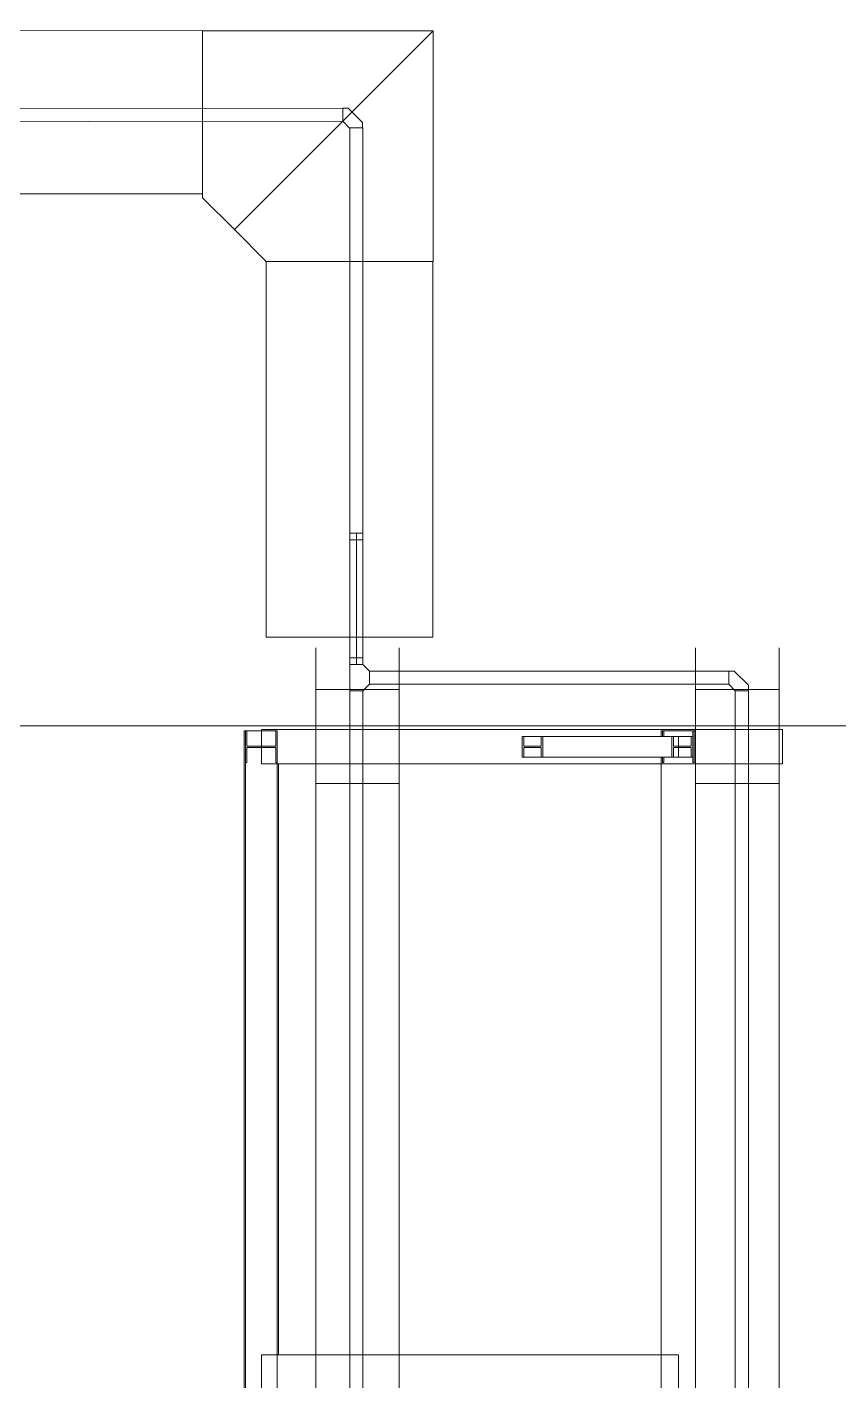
# Model space of a CAD drawing. Header units: inches. Extents: x -1128 to 651, y 96 to 845.
# Drawn here: x -1036.03 to -1032.51, y 730.71 to 736.57 of the extents above; entities that cross this region are included whole.
import ezdxf

# ---------------------------------------------------------------- set-up
doc = ezdxf.new("R2010")
doc.units = ezdxf.units.IN
doc.header["$MEASUREMENT"] = 0
for name, color, linetype in [('Cable Tray', 7, 'Continuous'), ('Cable Trench', 2, 'Continuous'), ('CABLEROUTEALL-EMBED 1_DWG$0$DwgTemplate', 7, 'Continuous'), ('EQUIPMENT LAYOUT-EMBED 1_DWG$0$DwgTemplate', 7, 'Continuous'), ('Layer 1', 7, 'Continuous')]:
    doc.layers.add(name, color=color, linetype=linetype)
doc.layers.add('Cables', color=7, linetype='Continuous', lineweight=0)
doc.layers.add('Layout', color=6, linetype='Continuous', lineweight=18)

# ---------------------------------------------------------------- blocks, each defined once
blk = doc.blocks.new('A$C55974CAD')
at = {"layer": 'EQUIPMENT LAYOUT-EMBED 1_DWG$0$DwgTemplate', "color": 7, "lineweight": 0}
blk.add_line((61, 22.4), (61, 0), dxfattribs=at)
at = {"layer": 'EQUIPMENT LAYOUT-EMBED 1_DWG$0$DwgTemplate', "color": 1, "lineweight": 0}
for p, q in [((60.9761, 12.2825), (27.3, 12.2825)), ((60.9761, 12.2825), (60.9761, 12.276)), ((0.9, 12.276), (60.9761, 12.276)), ((60.8239, 12.276), (60.8239, 12.2694)), ((60.9761, 12.276), (60.8239, 12.276)), ((60.8239, 12.2694), (60.8971, 12.2694)), ((60.8971, 12.2694), (60.8971, 12.1305)), ((60.9029, 12.1305), (60.9029, 12.2694)), ((60.9029, 12.2694), (60.9761, 12.2694)), ((60.9761, 12.276), (60.9761, 12.1239)), ((60.9761, 12.2694), (60.9761, 12.276)), ((57.8174, 12.2), (57.9825, 12.2)), ((57.9825, 12.2), (57.9825, 10.2)), ((60.8174, 12.2), (60.8174, 9.7)), ((60.8174, 12.2), (60.9825, 12.2)), ((60.9825, 12.2), (60.9825, 9.7)), ((0.9, 12.1239), (60.9761, 12.1239)), ((60.8174, 12.1174), (57.9825, 12.1174)), ((60.8239, 12.1305), (60.8239, 12.1239)), ((60.8971, 12.1305), (60.8239, 12.1305)), ((60.8239, 12.1239), (60.9761, 12.1239)), ((60.9761, 12.1305), (60.9029, 12.1305)), ((60.9761, 12.1239), (60.9761, 12.1305)), ((60.95, 10.95), (60.85, 10.95)), ((60.85, 10.95), (60.85, 10.942)), ((60.85, 10.95), (60.95, 10.95)), ((60.85, 10.1305), (60.85, 10.95)), ((60.85, 10.942), (60.897, 10.942)), ((60.897, 10.942), (60.897, 10.858)), ((60.903, 10.942), (60.95, 10.942)), ((60.903, 10.858), (60.903, 10.942)), ((60.95, 10.942), (60.95, 10.95)), ((60.95, 10.1305), (60.95, 10.95)), ((60.897, 10.858), (60.85, 10.858)), ((60.85, 10.858), (60.85, 10.85)), ((60.85, 10.85), (60.95, 10.85)), ((60.95, 10.858), (60.903, 10.858)), ((60.95, 10.85), (60.95, 10.858)), ((60.85, 10.2825), (54.95, 10.2825)), ((60.8239, 10.276), (60.8239, 10.2694)), ((60.85, 10.276), (60.8239, 10.276)), ((60.8239, 10.2694), (60.85, 10.2694)), ((60.9761, 10.2825), (60.95, 10.2825)), ((60.9761, 10.276), (60.95, 10.276)), ((60.95, 10.2694), (60.9761, 10.2694)), ((60.9761, 10.2825), (60.9761, 10.1174)), ((60.9761, 10.2694), (60.9761, 10.276)), ((57.9825, 10.2), (57.8174, 10.2)), ((60.85, 10.2305), (60.85, 10.2225)), ((60.95, 10.2305), (60.85, 10.2305)), ((60.85, 10.2225), (60.897, 10.2225)), ((60.897, 10.2225), (60.897, 10.1385)), ((60.903, 10.1385), (60.903, 10.2225)), ((60.903, 10.2225), (60.95, 10.2225)), ((60.95, 10.2225), (60.95, 10.2305)), ((60.85, 10.1385), (60.85, 10.1305)), ((60.897, 10.1385), (60.85, 10.1385)), ((60.95, 10.1385), (60.903, 10.1385)), ((60.95, 10.1305), (60.95, 10.1385)), ((60.9761, 10.1174), (7.1596, 10.1174)), ((60.8239, 10.1305), (60.8239, 10.1239)), ((60.85, 10.1305), (60.8239, 10.1305)), ((60.8239, 10.1239), (60.9761, 10.1239)), ((60.85, 10.1305), (60.95, 10.1305)), ((60.95, 10.1305), (60.85, 10.1305)), ((60.9761, 10.1305), (60.95, 10.1305)), ((60.9761, 10.1239), (60.9761, 10.1305)), ((60.9825, 9.7), (60.8174, 9.7))]:
    blk.add_line(p, q, dxfattribs=at)
at = {"layer": 'EQUIPMENT LAYOUT-EMBED 1_DWG$0$DwgTemplate', "color": 9, "lineweight": 0}
blk.add_line((60.95, 10.2), (60.85, 10.2), dxfattribs=at)

msp = doc.modelspace()

# ---------------------------------------------------------------- linework, layer by layer
at = {"layer": 'Cable Tray', "color": 3, "linetype": 'Continuous', "lineweight": 5}
for p, q in [((-1034.7788, 733.8795), (-1034.7788, 733.6988)), ((-1034.7788, 733.8795), (-1034.7788, 733.6988)), ((-1034.7788, 733.8795), (-1034.7788, 733.5554)), ((-1034.7788, 733.6988), (-1034.7788, 733.8795)), ((-1034.7788, 733.8795), (-1034.7788, 733.6988)), ((-1034.7788, 733.8795), (-1034.7788, 733.6988)), ((-1034.4173, 733.6988), (-1034.4173, 733.8795)), ((-1034.4173, 733.6988), (-1034.4173, 733.8795)), ((-1034.4173, 733.8795), (-1034.4173, 733.5554)), ((-1034.4173, 733.8795), (-1034.4173, 733.6988)), ((-1034.4173, 733.6988), (-1034.4173, 733.8795)), ((-1034.4173, 733.6988), (-1034.4173, 733.8795)), ((-1033.1343, 733.8795), (-1033.1343, 733.5554)), ((-1033.1343, 733.8795), (-1033.1343, 733.6988)), ((-1032.7728, 733.6988), (-1032.7728, 733.8795)), ((-1032.7728, 733.6988), (-1032.7728, 733.8795)), ((-1032.7728, 733.8795), (-1032.7728, 733.5554)), ((-1032.7728, 733.8795), (-1032.7728, 733.6988)), ((-1032.7728, 733.6988), (-1032.7728, 733.8795)), ((-1032.7728, 733.6988), (-1032.7728, 733.8795)), ((-1034.7788, 733.6988), (-1034.4173, 733.6988)), ((-1034.7788, 733.6988), (-1034.4173, 733.6988)), ((-1034.4173, 733.6988), (-1034.7788, 733.6988)), ((-1034.7788, 733.6988), (-1034.4173, 733.6988)), ((-1034.7788, 733.6988), (-1034.4173, 733.6988)), ((-1033.1343, 733.6988), (-1032.7728, 733.6988)), ((-1033.1343, 733.6988), (-1032.7728, 733.6988)), ((-1032.7728, 733.6988), (-1033.1343, 733.6988)), ((-1033.1343, 733.6988), (-1032.7728, 733.6988)), ((-1033.1343, 733.6988), (-1032.7728, 733.6988)), ((-1034.7788, 733.292), (-1034.7788, 733.5554)), ((-1034.7788, 733.292), (-1034.7788, 733.5554)), ((-1034.4173, 733.292), (-1034.4173, 733.5554)), ((-1033.1343, 733.292), (-1033.1343, 733.5554)), ((-1032.7728, 733.292), (-1032.7728, 733.5554)), ((-1034.4173, 733.292), (-1034.4173, 733.518)), ((-1032.7728, 733.292), (-1032.7728, 733.518)), ((-1034.7788, 733.292), (-1034.4173, 733.292)), ((-1034.7788, 733.292), (-1034.4173, 733.292)), ((-1034.7788, 733.292), (-1034.7788, 721.5297)), ((-1034.7788, 733.292), (-1034.7788, 721.5297)), ((-1034.7788, 733.292), (-1034.4173, 733.292)), ((-1034.4173, 733.292), (-1034.4173, 721.5297)), ((-1034.4173, 733.292), (-1034.4173, 721.5297)), ((-1033.1343, 733.292), (-1032.7728, 733.292)), ((-1033.1343, 733.292), (-1032.7728, 733.292)), ((-1033.1343, 733.292), (-1033.1343, 721.5297)), ((-1033.1343, 733.292), (-1032.7728, 733.292)), ((-1032.7728, 733.292), (-1032.7728, 721.5297)), ((-1032.7728, 733.292), (-1032.7728, 721.5297)), ((-1033.1343, 732.1787), (-1033.1343, 731.998)), ((-1033.1343, 732.1787), (-1033.1343, 731.998)), ((-1033.1343, 731.998), (-1033.1343, 732.1787)), ((-1033.1343, 732.1787), (-1033.1343, 731.998)), ((-1033.1343, 731.5912), (-1033.1343, 731.8546)), ((-1033.1343, 731.5912), (-1033.1343, 719.8289))]:
    msp.add_line(p, q, dxfattribs=at)
at = {"layer": 'Cable Trench', "color": 2, "lineweight": 13}
for p, q in [((-1035.2687, 736.5513), (-1044.3775, 736.5679)), ((-1035.2679, 735.8451), (-1044.7778, 735.8451))]:
    msp.add_line(p, q, dxfattribs=at)
at = {"layer": 'Cable Trench', "linetype": 'Continuous', "lineweight": 13}
for p, q in [((-1034.2704, 736.5513), (-1035.2687, 736.5513)), ((-1035.131, 735.6908), (-1034.2704, 736.5513)), ((-1034.2704, 736.5513), (-1035.131, 735.6908)), ((-1034.2704, 735.553), (-1034.2704, 736.5513)), ((-1034.9932, 735.553), (-1034.9932, 733.9259)), ((-1034.2704, 735.553), (-1034.9932, 735.553)), ((-1034.9932, 735.553), (-1034.2704, 735.553)), ((-1034.9932, 735.553), (-1034.2704, 735.553)), ((-1034.9932, 733.9259), (-1034.2712, 733.9259)), ((-1034.2712, 733.9259), (-1034.9932, 733.9259)), ((-1034.271, 733.9259), (-1034.9932, 733.9259)), ((-1034.9932, 733.9259), (-1034.271, 733.9259))]:
    msp.add_line(p, q, dxfattribs=at)
at = {"layer": 'Cable Trench', "lineweight": 13}
msp.add_line((-1034.271, 733.9259), (-1034.2712, 735.553), dxfattribs=at)
at = {"layer": 'Cable Trench', "linetype": 'Continuous', "lineweight": 13}
msp.add_lwpolyline([(-1035.2687, 735.8285), (-1035.131, 735.6908), (-1035.2687, 735.8285), (-1035.2687, 736.5513), (-1034.2704, 736.5513), (-1034.2704, 735.553), (-1034.9932, 735.553), (-1035.131, 735.6908)], close=True, dxfattribs=at)
at = {"layer": 'CABLEROUTEALL-EMBED 1_DWG$0$DwgTemplate', "color": 0, "linetype": 'Continuous', "lineweight": 5}
msp.add_lwpolyline([(-1034.5743, 733.6941), (-1034.5459, 733.7225), (-1034.5743, 733.6941), (-1034.6312, 733.6941)], dxfattribs=at)
at = {"layer": 'Cables', "color": 0, "linetype": 'Continuous', "lineweight": 0}
for p, q in [((-1034.6333, 736.1315), (-1034.5765, 736.1315)), ((-1034.5743, 733.8078), (-1034.6312, 733.8078)), ((-1034.5459, 733.7225), (-1034.5459, 733.7794)), ((-1032.9625, 733.6941), (-1032.9056, 733.6941))]:
    msp.add_line(p, q, dxfattribs=at)
at = {"layer": 'Cables', "color": 0, "lineweight": 0}
for p, q in [((-1034.6312, 733.8078), (-1034.6312, 707.684)), ((-1034.6312, 733.8078), (-1034.6312, 733.6941)), ((-1034.5743, 733.6941), (-1034.5743, 681.4711)), ((-1032.9625, 733.6941), (-1032.9625, 681.4712)), ((-1032.9056, 733.6941), (-1032.9056, 681.4712))]:
    msp.add_line(p, q, dxfattribs=at)
at = {"layer": 'Cables', "color": 0, "linetype": 'Continuous', "lineweight": 0}
for points in [[(-1034.5765, 736.1315), (-1034.5765, 736.1551), (-1034.6382, 736.2168), (-1034.6618, 736.2168), (-1034.6382, 736.2168), (-1034.5765, 736.1551)], [(-1032.9056, 733.6941), (-1032.9056, 733.7176), (-1032.9674, 733.7794), (-1032.9909, 733.7794), (-1032.9674, 733.7794), (-1032.9056, 733.7176)]]:
    msp.add_lwpolyline(points, close=True, dxfattribs=at)
for points in [[(-1034.6618, 736.16), (-1034.6333, 736.1315), (-1034.6618, 736.16), (-1034.6618, 736.2168)], [(-1034.5459, 733.7794), (-1034.5743, 733.8078), (-1034.5459, 733.7794), (-1034.5459, 733.7225)], [(-1032.9909, 733.7225), (-1032.9625, 733.6941), (-1032.9909, 733.7225), (-1032.9909, 733.7794)]]:
    msp.add_lwpolyline(points, dxfattribs=at)
at = {"layer": 'Cables', "color": 0, "lineweight": 0}
for points in [[(-1044.5693, 736.1475), (-1034.6618, 736.16)], [(-1034.6312, 736.1315), (-1034.6312, 734.3473)], [(-1034.5743, 736.1315), (-1034.5743, 734.3473)], [(-1034.6028, 734.3758), (-1034.6312, 734.3758), (-1034.6312, 734.3473)], [(-1034.6028, 734.3758), (-1034.6028, 733.8362)], [(-1034.6028, 734.3758), (-1034.6028, 733.8362)], [(-1034.5743, 734.3473), (-1034.5743, 734.3758), (-1034.6028, 734.3758)], [(-1034.6312, 734.3473), (-1034.6312, 733.8078)], [(-1034.6312, 734.3473), (-1034.6312, 733.8078)], [(-1034.6312, 734.3473), (-1034.6028, 734.3473)], [(-1034.6028, 734.3473), (-1034.6028, 733.8078)], [(-1034.6028, 734.3473), (-1034.6028, 733.8078)], [(-1034.6028, 734.3473), (-1034.5743, 734.3473)], [(-1034.5743, 734.3473), (-1034.5743, 733.8078)], [(-1034.5743, 734.3473), (-1034.5743, 733.8078)], [(-1034.6028, 733.8362), (-1034.6312, 733.8362), (-1034.6312, 733.8078)], [(-1034.6312, 733.8078), (-1034.6028, 733.8078)], [(-1034.5743, 733.8078), (-1034.5743, 733.8362), (-1034.6028, 733.8362)], [(-1034.6028, 733.8078), (-1034.5743, 733.8078)], [(-1034.546, 733.7226), (-1032.9909, 733.7225)]]:
    msp.add_lwpolyline(points, dxfattribs=at)
for points, knots in [([(-1044.5794, 736.2082), (-1044.5794, 736.2082), (-1044.5794, 736.2082), (-1044.5794, 736.2082), (-1044.5794, 736.2082), (-1044.5794, 736.2082), (-1044.5794, 736.2082), (-1044.5794, 736.2082), (-1034.6618, 736.2168), (-1034.6618, 736.2168)], [0, 0, 0, 0, 1, 1, 1, 2, 2, 2, 3, 3, 3, 3]), ([(-1034.6333, 736.1315), (-1034.6333, 736.1315), (-1034.5765, 736.1315), (-1034.5765, 736.1315), (-1034.5765, 736.1315), (-1034.6333, 736.1315), (-1034.6333, 736.1315)], [0, 0, 0, 0, 1, 1, 1, 2, 2, 2, 2]), ([(-1034.6333, 736.1315), (-1034.6333, 736.1315), (-1034.5765, 736.1315), (-1034.5765, 736.1315), (-1034.5765, 736.1315), (-1034.6333, 736.1315), (-1034.6333, 736.1315)], [0, 0, 0, 0, 1, 1, 1, 2, 2, 2, 2]), ([(-1034.5743, 734.3473), (-1034.5743, 734.3473), (-1034.6312, 734.3473), (-1034.6312, 734.3473), (-1034.6312, 734.3473), (-1034.5743, 734.3473), (-1034.5743, 734.3473)], [0, 0, 0, 0, 1, 1, 1, 2, 2, 2, 2]), ([(-1034.5743, 733.8078), (-1034.5743, 733.8078), (-1034.6312, 733.8078), (-1034.6312, 733.8078), (-1034.6312, 733.8078), (-1034.5743, 733.8078), (-1034.5743, 733.8078)], [0, 0, 0, 0, 1, 1, 1, 2, 2, 2, 2]), ([(-1034.5743, 733.8078), (-1034.5743, 733.8078), (-1034.6312, 733.8078), (-1034.6312, 733.8078), (-1034.6312, 733.8078), (-1034.5743, 733.8078), (-1034.5743, 733.8078)], [0, 0, 0, 0, 1, 1, 1, 2, 2, 2, 2]), ([(-1034.546, 733.7794), (-1034.546, 733.7794), (-1034.546, 733.7226), (-1034.546, 733.7226), (-1034.546, 733.7226), (-1034.546, 733.7794), (-1034.546, 733.7794), (-1034.546, 733.7794), (-1032.9909, 733.7794), (-1032.9909, 733.7794)], [0, 0, 0, 0, 1, 1, 1, 2, 2, 2, 3, 3, 3, 3])]:
    msp.add_open_spline(points, degree=3, knots=knots, dxfattribs=at)
at = {"layer": 'Layer 1', "color": 0, "lineweight": 5}
for points in [[(-1034.5459, 733.7225), (-1034.5459, 733.7225), (-1034.5459, 733.7794), (-1034.5459, 733.7794), (-1034.5459, 733.7794), (-1034.5459, 733.7225), (-1034.5459, 733.7225)], [(-1034.5459, 733.7225), (-1034.5459, 733.7225), (-1034.5459, 733.7794), (-1034.5459, 733.7794), (-1034.5459, 733.7794), (-1034.5459, 733.7225), (-1034.5459, 733.7225)], [(-1032.9625, 733.6941), (-1032.9625, 733.6941), (-1032.9056, 733.6941), (-1032.9056, 733.6941), (-1032.9056, 733.6941), (-1032.9625, 733.6941), (-1032.9625, 733.6941)], [(-1032.9625, 733.6941), (-1032.9625, 733.6941), (-1032.9056, 733.6941), (-1032.9056, 733.6941), (-1032.9056, 733.6941), (-1032.9625, 733.6941), (-1032.9625, 733.6941)]]:
    msp.add_open_spline(points, degree=3, knots=[0, 0, 0, 0, 1, 1, 1, 2, 2, 2, 2], dxfattribs=at)

# ---------------------------------------------------------------- block references
at = {"layer": 'Layout', "xscale": 0.9025, "yscale": 0.9025, "zscale": 0.9025, "rotation": 90}
msp.add_blockref('A$C55974CAD', (-1024.0033, 678.4893), dxfattribs=at)

doc.saveas('drawing.dxf')
